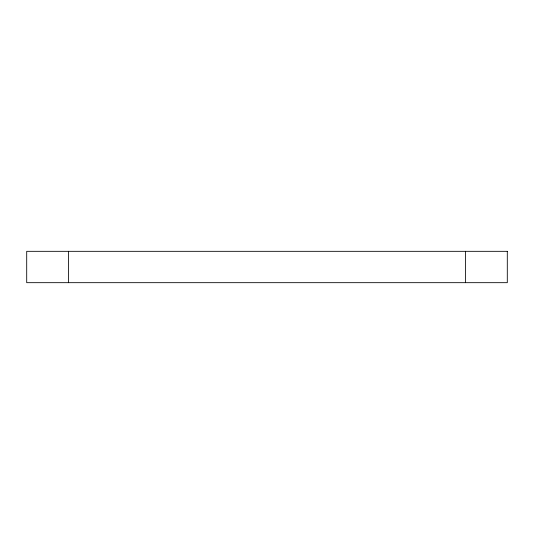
<?xml version="1.0" encoding="UTF-8"?>
<svg xmlns="http://www.w3.org/2000/svg" width="534" height="534" viewBox="0 0 534 534"><rect width="100%" height="100%" fill="white"/><g stroke="black" fill="none" stroke-linecap="round" stroke-linejoin="round"><path stroke-width="0.8" d="M465.508 251.327L465.508 282.673M68.492 251.327L68.492 282.673M507.3 251.327L26.7 251.327L26.7 282.673L507.3 282.673L507.3 251.327"/></g></svg>
